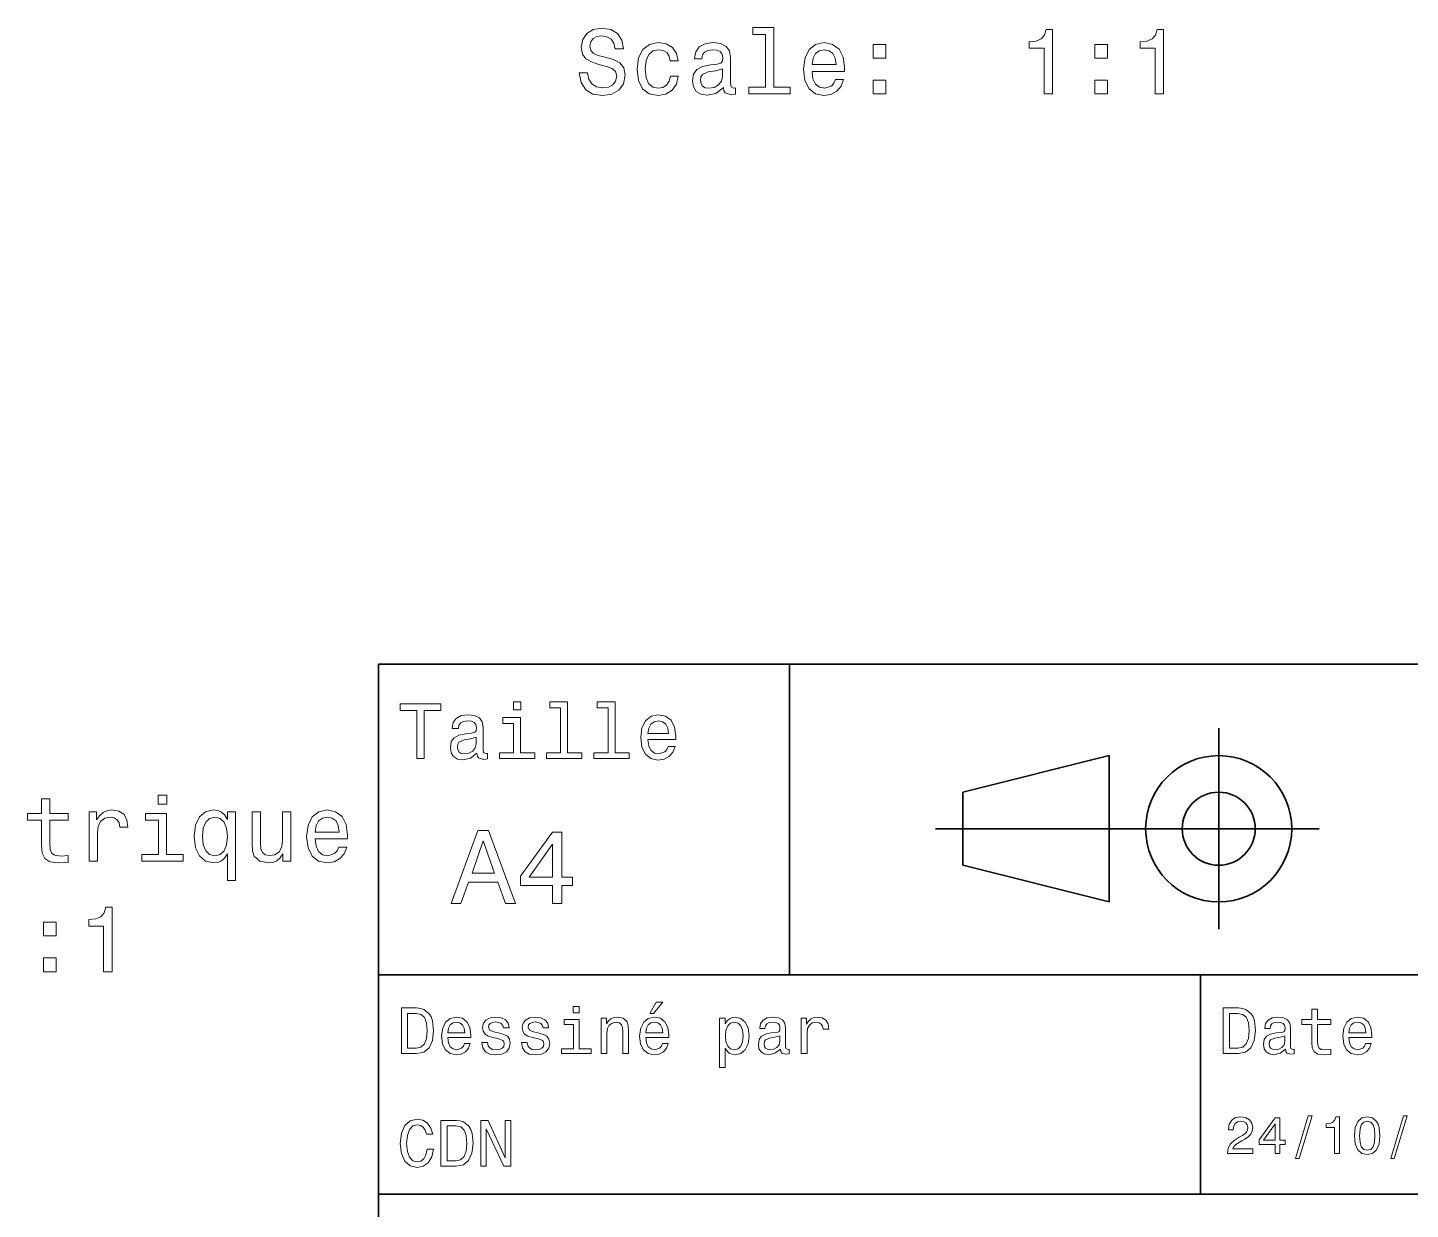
# Model space of a CAD drawing. Extents: x 0 to 297, y 0 to 210.
# Drawn here: x 77.8 to 153.5, y 40.2 to 104.8 of the extents above; entities that cross this region are included whole.
import ezdxf

# ---------------------------------------------------------------- set-up
doc = ezdxf.new("R2010")
doc.units = 0

msp = doc.modelspace()

# ---------------------------------------------------------------- linework, layer by layer
at = {"color": 7, "lineweight": 35}
for p, q in [((97, 10), (97, 70)), ((97, 70), (287, 70)), ((127.5, 61), (148.5, 61)), ((97, 53), (162, 53)), ((97, 41), (162, 41))]:
    msp.add_line(p, q, dxfattribs=at)
at = {"color": 7, "lineweight": 35, "ltscale": 0.425}
msp.add_line((119.5, 53), (119.5, 70), dxfattribs=at)
at = {"color": 7, "lineweight": 35, "ltscale": 0.275}
msp.add_line((143, 55.5), (143, 66.5), dxfattribs=at)
at = {"color": 7, "lineweight": 35, "ltscale": 0.206155}
for p, q in [((129, 63), (137, 65)), ((137, 57), (129, 59))]:
    msp.add_line(p, q, dxfattribs=at)
at = {"color": 7, "lineweight": 35, "ltscale": 0.2}
msp.add_line((137, 65), (137, 57), dxfattribs=at)
at = {"color": 7, "lineweight": 35, "ltscale": 0.1}
msp.add_line((129, 59), (129, 63), dxfattribs=at)
at = {"color": 7, "lineweight": 35, "ltscale": 0.3}
msp.add_line((142, 41), (142, 53), dxfattribs=at)
at = {"color": 7, "lineweight": 13}
for points in [[(108.449043, 102.376671), (107.990105, 102.376671), (108.090973, 101.842087), (108.343132, 101.448715), (108.731461, 101.211685), (109.255959, 101.125954), (109.775414, 101.206642), (110.163742, 101.428543), (110.410858, 101.776527), (110.501633, 102.235458), (110.425987, 102.649002), (110.214172, 102.916298), (109.871231, 103.092812), (109.4123, 103.22393), (109.018929, 103.319756), (108.761719, 103.430702), (108.615471, 103.592087), (108.570076, 103.844254), (108.615471, 104.071198), (108.74659, 104.242668), (108.948318, 104.358658), (109.2257, 104.399002), (109.508118, 104.348572), (109.730019, 104.212402), (109.876274, 103.985458), (109.946877, 103.677826), (110.405815, 103.677826), (110.405815, 103.687912), (110.325119, 104.161972), (110.088089, 104.514999), (109.71489, 104.7369), (109.210571, 104.812546), (108.756676, 104.7369), (108.403648, 104.525085), (108.176704, 104.197273), (108.096016, 103.773643), (108.161575, 103.395401), (108.353218, 103.138199), (108.655815, 102.966728), (109.069359, 102.835602), (109.477859, 102.719612), (109.7855, 102.608658), (109.972099, 102.447273), (110.037659, 102.185028), (109.977142, 101.91774), (109.820801, 101.716011), (109.583771, 101.589928), (109.276131, 101.549583), (108.933189, 101.605057), (108.670944, 101.766441), (108.504517, 102.028687)], [(118.192558, 104.469612), (118.192558, 101.594971), (117.279732, 101.594971), (117.279732, 101.221771), (119.544144, 101.221771), (119.544144, 101.594971), (118.63636, 101.594971), (118.63636, 104.842812), (117.49659, 104.842812), (117.49659, 104.469612)], [(133.443283, 101.221771), (133.902206, 101.221771), (133.902206, 104.746986), (133.559265, 104.746986), (133.468491, 104.439354), (133.286942, 104.232574), (133.009552, 104.111542), (132.626282, 104.071198), (132.626282, 103.713127), (133.443283, 103.713127)], [(139.51532, 101.221771), (139.974258, 101.221771), (139.974258, 104.746986), (139.631317, 104.746986), (139.540543, 104.439354), (139.358978, 104.232574), (139.081604, 104.111542), (138.698318, 104.071198), (138.698318, 103.713127), (139.51532, 103.713127)], [(112.96273, 103.032288), (113.401489, 103.032288), (113.310715, 103.435745), (113.093857, 103.753471), (112.755959, 103.950157), (112.3172, 104.025803), (111.833046, 103.924942), (111.46489, 103.642517), (111.232903, 103.183586), (111.152214, 102.568314), (111.227859, 101.958084), (111.454803, 101.504189), (111.812874, 101.221771), (112.302071, 101.125954), (112.735786, 101.201599), (113.073685, 101.413414), (113.305672, 101.746269), (113.406532, 102.190071), (112.982903, 102.190071), (112.907257, 101.907654), (112.766045, 101.695831), (112.564316, 101.564713), (112.3172, 101.524368), (112.00956, 101.589928), (111.787659, 101.791656), (111.651489, 102.119469), (111.606102, 102.583443), (111.651489, 103.037331), (111.792702, 103.365143), (112.019646, 103.566872), (112.3172, 103.637474), (112.579445, 103.592087), (112.776131, 103.476097), (112.907257, 103.284454)], [(115.882759, 101.574799), (115.882759, 101.559669), (115.907974, 101.388199), (115.983627, 101.267159), (116.301346, 101.171341), (116.548462, 101.211685), (116.548462, 101.554626), (116.442558, 101.539497), (116.301346, 101.605057), (116.276131, 101.806786), (116.276131, 103.208801), (116.215614, 103.566872), (116.039101, 103.819031), (115.731461, 103.970329), (115.297745, 104.025803), (114.874115, 103.965286), (114.561432, 103.793816), (114.364746, 103.526527), (114.299187, 103.1735), (114.299187, 103.143242), (114.697601, 103.143242), (114.732903, 103.355057), (114.843857, 103.506355), (115.025414, 103.59713), (115.282616, 103.632431), (115.529732, 103.607216), (115.706245, 103.53157), (115.812157, 103.400444), (115.847458, 103.218887), (115.827286, 103.007072), (115.74659, 102.901169), (115.544861, 102.850731), (115.166618, 102.810387), (114.732903, 102.719612), (114.425262, 102.558228), (114.243713, 102.306068), (114.188232, 101.932869), (114.238663, 101.600014), (114.395004, 101.352898), (114.647171, 101.196556), (114.995148, 101.141083), (115.464172, 101.246986)], [(120.734344, 102.447273), (122.50956, 102.447273), (122.514603, 102.654045), (122.433914, 103.234016), (122.212006, 103.66774), (121.858986, 103.929985), (121.389961, 104.025803), (120.93103, 103.924942), (120.578003, 103.642517), (120.351059, 103.183586), (120.27037, 102.5784), (120.346016, 101.958084), (120.57296, 101.504189), (120.920944, 101.221771), (121.374832, 101.125954), (121.768204, 101.191513), (122.090973, 101.362984), (122.328003, 101.635315), (122.464172, 101.998428), (122.025414, 101.998428), (121.934631, 101.7967), (121.803505, 101.645401), (121.430313, 101.524368), (121.142845, 101.579842), (120.925987, 101.756355), (120.784775, 102.043816), (120.734344, 102.432144)], [(124.078003, 103.178543), (124.773972, 103.178543), (124.773972, 103.929985), (124.078003, 103.929985)], [(136.222092, 103.178543), (136.91806, 103.178543), (136.91806, 103.929985), (136.222092, 103.929985)], [(120.734344, 102.820473), (120.789818, 103.168457), (120.925987, 103.425659), (121.132759, 103.582001), (121.40509, 103.637474), (121.672386, 103.582001), (121.879158, 103.425659), (122.005234, 103.168457), (122.050629, 102.820473)], [(115.832329, 102.169899), (115.771805, 101.907654), (115.610428, 101.705917), (115.368347, 101.574799), (115.070801, 101.529411), (114.879158, 101.554626), (114.742989, 101.635315), (114.657257, 101.776527), (114.632034, 101.973213), (114.652214, 102.149727), (114.732903, 102.275803), (115.055672, 102.417015), (115.464172, 102.477531), (115.832329, 102.598572)], [(124.078003, 101.221771), (124.773972, 101.221771), (124.773972, 101.973213), (124.078003, 101.973213)], [(136.222092, 101.221771), (136.91806, 101.221771), (136.91806, 101.973213), (136.222092, 101.973213)], [(99.102303, 64.837173), (99.5, 64.837173), (99.5, 67.47406), (100.407784, 67.47406), (100.407784, 67.837173), (98.190201, 67.837173), (98.190201, 67.47406), (99.102303, 67.47406)], [(104.786743, 67.940918), (104.384727, 67.940918), (104.384727, 67.508644), (104.786743, 67.508644)], [(106.969742, 67.621033), (106.969742, 65.157059), (106.187317, 65.157059), (106.187317, 64.837173), (108.128242, 64.837173), (108.128242, 65.157059), (107.350143, 65.157059), (107.350143, 67.940918), (106.373199, 67.940918), (106.373199, 67.621033)], [(109.572044, 67.621033), (109.572044, 65.157059), (108.789627, 65.157059), (108.789627, 64.837173), (110.730545, 64.837173), (110.730545, 65.157059), (109.952454, 65.157059), (109.952454, 67.940918), (108.975502, 67.940918), (108.975502, 67.621033)], [(102.387611, 65.139771), (102.387611, 65.126801), (102.409225, 64.979828), (102.47406, 64.876076), (102.746399, 64.793945), (102.958214, 64.828529), (102.958214, 65.122475), (102.867432, 65.109505), (102.746399, 65.165703), (102.724785, 65.338615), (102.724785, 66.540344), (102.672913, 66.84726), (102.521614, 67.0634), (102.257927, 67.193085), (101.886169, 67.240631), (101.523056, 67.188759), (101.255043, 67.041786), (101.086456, 66.812675), (101.030258, 66.510086), (101.030258, 66.484146), (101.371758, 66.484146), (101.402016, 66.665703), (101.497116, 66.795387), (101.65274, 66.873199), (101.873199, 66.903458), (102.085014, 66.881844), (102.236313, 66.817001), (102.327087, 66.704605), (102.357346, 66.548988), (102.340057, 66.367432), (102.270897, 66.276657), (102.097984, 66.233429), (101.773773, 66.198845), (101.402016, 66.121033), (101.138329, 65.982704), (100.982712, 65.766571), (100.935158, 65.446686), (100.978386, 65.161385), (101.112389, 64.949562), (101.328529, 64.815559), (101.626801, 64.768013), (102.028816, 64.858788)], [(104.773773, 65.157059), (104.773773, 67.080688), (103.796829, 67.080688), (103.796829, 66.756485), (104.393372, 66.756485), (104.393372, 65.157059), (103.615273, 65.157059), (103.615273, 64.837173), (105.560516, 64.837173), (105.560516, 65.157059)], [(111.750717, 65.887604), (113.272339, 65.887604), (113.276657, 66.064842), (113.207497, 66.561958), (113.017288, 66.933716), (112.714699, 67.158501), (112.312683, 67.240631), (111.919312, 67.154175), (111.616714, 66.912102), (111.422188, 66.51873), (111.353027, 66), (111.41787, 65.4683), (111.612396, 65.079247), (111.91066, 64.837173), (112.299713, 64.755043), (112.636887, 64.811234), (112.913544, 64.958214), (113.116714, 65.191643), (113.233429, 65.502876), (112.857346, 65.502876), (112.779541, 65.329971), (112.667145, 65.200287), (112.34726, 65.096542), (112.100868, 65.144089), (111.914986, 65.295387), (111.793945, 65.541786), (111.750717, 65.874634)], [(111.750717, 66.207489), (111.798271, 66.50576), (111.914986, 66.726219), (112.092216, 66.860229), (112.325653, 66.907776), (112.554756, 66.860229), (112.731987, 66.726219), (112.840057, 66.50576), (112.878967, 66.207489)], [(102.344383, 65.649857), (102.292511, 65.425072), (102.154182, 65.252159), (101.946686, 65.139771), (101.691643, 65.100861), (101.527374, 65.122475), (101.41066, 65.191643), (101.337173, 65.312675), (101.315559, 65.481262), (101.332855, 65.632561), (101.402016, 65.740631), (101.678673, 65.861671), (102.028816, 65.913544), (102.344383, 66.017288)], [(85.402122, 62.843067), (84.933105, 62.843067), (84.933105, 62.338745), (85.402122, 62.338745)], [(78.553421, 61.461224), (78.553421, 60.104595), (78.583679, 59.665836), (78.724892, 59.363239), (79.007309, 59.186729), (79.48642, 59.126209), (80.01091, 59.151424), (80.01091, 59.53471), (79.627625, 59.504452), (79.279648, 59.544796), (79.093048, 59.670879), (79.012352, 59.882694), (78.997223, 60.180244), (78.997223, 61.461224), (80.01091, 61.461224), (80.01091, 61.839466), (78.997223, 61.839466), (78.997223, 62.631252), (78.553421, 62.631252), (78.553421, 61.839466), (77.78685, 61.839466), (77.78685, 61.461224)], [(81.160767, 59.222031), (81.604568, 59.222031), (81.604568, 60.770302), (81.649963, 61.143501), (81.786133, 61.410789), (82.008034, 61.572174), (82.30558, 61.627651), (82.527481, 61.592346), (82.693909, 61.491482), (82.794769, 61.320015), (82.830078, 61.088024), (83.278923, 61.088024), (83.218407, 61.496525), (83.051979, 61.789032), (82.774597, 61.965546), (82.396362, 62.026066), (82.139153, 61.985718), (81.917252, 61.884853), (81.720566, 61.713387), (81.564224, 61.481396), (81.564224, 61.930244), (81.160767, 61.930244)], [(85.386993, 59.59523), (85.386993, 61.839466), (84.247223, 61.839466), (84.247223, 61.461224), (84.943192, 61.461224), (84.943192, 59.59523), (84.035408, 59.59523), (84.035408, 59.222031), (86.304855, 59.222031), (86.304855, 59.59523)], [(88.730652, 61.511658), (88.57431, 61.738602), (88.397797, 61.899986), (88.191025, 61.990761), (87.953995, 62.026066), (87.525322, 61.925201), (87.192467, 61.64278), (86.975609, 61.188889), (86.899963, 60.578659), (86.975609, 59.963387), (87.192467, 59.509495), (87.525322, 59.222031), (87.953995, 59.126209), (88.191025, 59.156467), (88.392761, 59.242203), (88.569267, 59.398544), (88.730652, 59.635574), (88.730652, 58.173038), (89.174454, 58.173038), (89.174454, 61.930244), (88.730652, 61.930244)], [(87.353851, 60.578659), (87.399239, 61.027508), (87.540451, 61.355316), (87.752266, 61.557045), (88.029648, 61.627651), (88.322151, 61.557045), (88.544052, 61.360359), (88.675171, 61.032551), (88.725609, 60.578659), (88.675171, 60.119724), (88.544052, 59.791916), (88.322151, 59.590187), (88.029648, 59.524624), (87.752266, 59.590187), (87.540451, 59.791916), (87.399239, 60.124767)], [(92.190308, 61.930244), (91.746506, 61.930244), (91.746506, 60.366844), (91.696068, 60.003731), (91.54982, 59.741482), (91.322868, 59.580101), (91.025314, 59.529667), (90.788284, 59.570015), (90.636993, 59.691051), (90.551254, 59.897823), (90.531082, 60.190331), (90.531082, 61.930244), (90.08728, 61.930244), (90.08728, 60.149986), (90.102409, 59.791916), (90.198227, 59.494366), (90.490738, 59.222031), (90.959763, 59.126209), (91.211914, 59.16151), (91.42878, 59.252289), (91.615372, 59.40863), (91.766678, 59.635574), (91.766678, 59.222031), (92.190308, 59.222031)], [(93.526764, 60.447536), (95.301971, 60.447536), (95.307022, 60.654308), (95.226326, 61.23428), (95.004425, 61.667995), (94.651398, 61.930244), (94.182381, 62.026066), (93.72345, 61.925201), (93.370422, 61.64278), (93.143478, 61.183846), (93.062782, 60.578659), (93.138428, 59.958344), (93.365372, 59.504452), (93.713364, 59.222031), (94.167252, 59.126209), (94.560623, 59.191772), (94.883392, 59.363239), (95.120422, 59.635574), (95.256592, 59.998688), (94.817825, 59.998688), (94.727051, 59.796959), (94.595924, 59.64566), (94.222725, 59.524624), (93.935257, 59.580101), (93.718399, 59.756615), (93.577194, 60.044075), (93.526764, 60.432404)], [(93.526764, 60.820732), (93.58223, 61.168716), (93.718399, 61.425922), (93.925171, 61.58226), (94.19751, 61.637737), (94.464798, 61.58226), (94.67157, 61.425922), (94.797653, 61.168716), (94.84304, 60.820732)], [(100.982712, 56.9049), (101.51297, 56.9049), (101.933716, 58.080692), (103.530258, 58.080692), (103.951012, 56.9049), (104.492798, 56.9049), (103.028816, 60.910664), (102.440926, 60.910664)], [(106.521614, 56.9049), (107.040344, 56.9049), (107.040344, 57.896255), (107.610954, 57.896255), (107.610954, 58.357349), (107.040344, 58.357349), (107.040344, 60.818443), (106.515854, 60.818443), (104.763687, 58.403458), (104.763687, 57.896255), (106.521614, 57.896255)], [(102.118156, 58.570606), (102.734871, 60.334293), (103.351585, 58.570606)], [(105.247841, 58.357349), (106.521614, 60.149857), (106.521614, 58.357349)], [(81.94751, 53.175201), (82.406448, 53.175201), (82.406448, 56.700417), (82.063507, 56.700417), (81.972733, 56.39278), (81.791168, 56.186008), (81.513794, 56.064972), (81.130508, 56.024624), (81.130508, 55.666557), (81.94751, 55.666557)], [(78.654282, 55.131973), (79.35025, 55.131973), (79.35025, 55.883415), (78.654282, 55.883415)], [(78.654282, 53.175201), (79.35025, 53.175201), (79.35025, 53.926643), (78.654282, 53.926643)], [(111.84726, 50.88797), (112.059799, 50.88797), (112.560516, 51.500362), (112.207489, 51.500362)], [(99.080688, 51.190563), (98.248558, 51.190563), (98.248558, 48.690563), (99.080688, 48.690563), (99.473343, 48.769814), (99.765129, 49.011169), (99.945244, 49.40382), (100.010086, 49.940563), (99.952446, 50.488113), (99.880402, 50.70425), (99.779541, 50.877163), (99.487755, 51.111313), (99.296829, 51.168949)], [(99.055473, 50.891571), (99.329254, 50.837536), (99.516571, 50.671829), (99.628242, 50.376442), (99.664268, 49.940563), (99.624641, 49.519093), (99.51297, 49.223705), (99.322044, 49.047192), (99.055473, 48.989555), (98.583572, 48.989555), (98.583572, 50.891571)], [(107.992798, 51.27702), (107.657784, 51.27702), (107.657784, 50.916786), (107.992798, 50.916786)], [(144.080688, 51.190563), (143.248566, 51.190563), (143.248566, 48.690563), (144.080688, 48.690563), (144.473343, 48.769814), (144.765137, 49.011169), (144.945251, 49.40382), (145.010086, 49.940563), (144.952454, 50.488113), (144.880402, 50.70425), (144.779541, 50.877163), (144.487747, 51.111313), (144.296829, 51.168949)], [(144.055481, 50.891571), (144.329254, 50.837536), (144.516571, 50.671829), (144.628235, 50.376442), (144.664261, 49.940563), (144.624634, 49.519093), (144.51297, 49.223705), (144.322052, 49.047192), (144.055481, 48.989555), (143.583572, 48.989555), (143.583572, 50.891571)], [(148.100861, 50.289986), (148.100861, 49.320965), (148.122482, 49.007565), (148.223343, 48.791428), (148.425079, 48.665348), (148.767288, 48.62212), (149.141937, 48.640129), (149.141937, 48.913906), (148.868149, 48.892292), (148.619598, 48.921112), (148.486313, 49.011169), (148.42868, 49.162464), (148.417862, 49.375), (148.417862, 50.289986), (149.141937, 50.289986), (149.141937, 50.560158), (148.417862, 50.560158), (148.417862, 51.125721), (148.100861, 51.125721), (148.100861, 50.560158), (147.553314, 50.560158), (147.553314, 50.289986)], [(100.784584, 49.565922), (102.052597, 49.565922), (102.056198, 49.713619), (101.998558, 50.127884), (101.840057, 50.437683), (101.587898, 50.625), (101.252884, 50.693443), (100.925072, 50.621399), (100.672913, 50.41967), (100.510803, 50.091862), (100.453171, 49.659584), (100.507202, 49.216499), (100.669312, 48.892292), (100.91787, 48.690563), (101.242073, 48.62212), (101.523056, 48.668949), (101.753601, 48.791428), (101.922913, 48.98595), (102.020172, 49.245319), (101.706772, 49.245319), (101.64193, 49.101227), (101.548271, 48.993156), (101.2817, 48.9067), (101.07637, 48.946327), (100.921471, 49.072407), (100.820602, 49.27774), (100.784584, 49.555115)], [(100.784584, 49.832493), (100.824211, 50.081055), (100.921471, 50.264771), (101.069168, 50.376442), (101.263687, 50.416069), (101.454613, 50.376442), (101.602303, 50.264771), (101.69236, 50.081055), (101.724785, 49.832493)], [(103.623199, 49.818085), (103.317001, 49.890129), (103.090057, 49.972984), (103.014412, 50.142292), (103.036026, 50.261169), (103.111671, 50.347622), (103.234146, 50.401657), (103.41066, 50.423271), (103.579971, 50.401657), (103.713257, 50.336815), (103.799713, 50.239555), (103.835732, 50.109871), (104.145531, 50.109871), (104.145531, 50.117077), (104.091499, 50.351227), (103.943802, 50.534943), (103.713257, 50.650219), (103.41066, 50.693443), (103.104469, 50.650219), (102.881126, 50.531342), (102.740631, 50.354828), (102.697403, 50.131485), (102.729828, 49.915348), (102.830688, 49.76405), (102.996399, 49.655983), (103.237755, 49.580334), (103.590775, 49.493877), (103.806915, 49.40382), (103.864555, 49.331772), (103.886169, 49.223705), (103.853745, 49.09042), (103.767288, 48.989555), (103.626801, 48.924713), (103.439484, 48.903099), (103.241356, 48.924713), (103.09726, 49.000362), (103, 49.122841), (102.960373, 49.292149), (102.654175, 49.292149), (102.704613, 49.003963), (102.852303, 48.795029), (103.086456, 48.668949), (103.41066, 48.62212), (103.749283, 48.668949), (103.997841, 48.795029), (104.149139, 48.996758), (104.203171, 49.259727), (104.163544, 49.486671), (104.051872, 49.641571), (103.868156, 49.742435)], [(105.791786, 49.818085), (105.485588, 49.890129), (105.258644, 49.972984), (105.182999, 50.142292), (105.204613, 50.261169), (105.280258, 50.347622), (105.40274, 50.401657), (105.579254, 50.423271), (105.748558, 50.401657), (105.881844, 50.336815), (105.9683, 50.239555), (106.004326, 50.109871), (106.314117, 50.109871), (106.314117, 50.117077), (106.260086, 50.351227), (106.112396, 50.534943), (105.881844, 50.650219), (105.579254, 50.693443), (105.273056, 50.650219), (105.049713, 50.531342), (104.909225, 50.354828), (104.865997, 50.131485), (104.898415, 49.915348), (104.999283, 49.76405), (105.164986, 49.655983), (105.406342, 49.580334), (105.759369, 49.493877), (105.975502, 49.40382), (106.033142, 49.331772), (106.054756, 49.223705), (106.022339, 49.09042), (105.935883, 48.989555), (105.795387, 48.924713), (105.60807, 48.903099), (105.409943, 48.924713), (105.265854, 49.000362), (105.168587, 49.122841), (105.12896, 49.292149), (104.822769, 49.292149), (104.873199, 49.003963), (105.020897, 48.795029), (105.255043, 48.668949), (105.579254, 48.62212), (105.91787, 48.668949), (106.166428, 48.795029), (106.317726, 48.996758), (106.371758, 49.259727), (106.33213, 49.486671), (106.220459, 49.641571), (106.036743, 49.742435)], [(107.981987, 48.957134), (107.981987, 50.560158), (107.16787, 50.560158), (107.16787, 50.289986), (107.664986, 50.289986), (107.664986, 48.957134), (107.016571, 48.957134), (107.016571, 48.690563), (108.637611, 48.690563), (108.637611, 48.957134)], [(109.181557, 48.690563), (109.498558, 48.690563), (109.498558, 49.807278), (109.530983, 50.063042), (109.635445, 50.250362), (109.797546, 50.365635), (110.013687, 50.408863), (110.1866, 50.372841), (110.29467, 50.275578), (110.348701, 50.113472), (110.366714, 49.897335), (110.366714, 48.690563), (110.683716, 48.690563), (110.683716, 49.962177), (110.669312, 50.217941), (110.604469, 50.430477), (110.39193, 50.625), (110.060516, 50.693443), (109.876801, 50.668228), (109.721901, 50.599785), (109.588615, 50.484512), (109.484146, 50.329613), (109.484146, 50.625), (109.181557, 50.625)], [(111.627518, 49.565922), (112.895531, 49.565922), (112.899132, 49.713619), (112.841499, 50.127884), (112.682999, 50.437683), (112.430832, 50.625), (112.095825, 50.693443), (111.768013, 50.621399), (111.515854, 50.41967), (111.353745, 50.091862), (111.296112, 49.659584), (111.350143, 49.216499), (111.512245, 48.892292), (111.760803, 48.690563), (112.085014, 48.62212), (112.365997, 48.668949), (112.596542, 48.791428), (112.765854, 48.98595), (112.863113, 49.245319), (112.549713, 49.245319), (112.484871, 49.101227), (112.391212, 48.993156), (112.124641, 48.9067), (111.919312, 48.946327), (111.764412, 49.072407), (111.663544, 49.27774), (111.627518, 49.555115)], [(111.627518, 49.832493), (111.667145, 50.081055), (111.764412, 50.264771), (111.912102, 50.376442), (112.106628, 50.416069), (112.297546, 50.376442), (112.445244, 50.264771), (112.535301, 50.081055), (112.567726, 49.832493)], [(115.986313, 50.326012), (115.986313, 50.625), (115.669312, 50.625), (115.669312, 47.941284), (115.986313, 47.941284), (115.986313, 48.98595), (116.097984, 48.816643), (116.22406, 48.704971), (116.541069, 48.62212), (116.843658, 48.690563), (117.081413, 48.895893), (117.236313, 49.2201), (117.293945, 49.659584), (117.236313, 50.095463), (117.081413, 50.41967), (116.843658, 50.621399), (116.541069, 50.693443), (116.368156, 50.671829), (116.220459, 50.603386), (116.094383, 50.488113)], [(116.48703, 48.9067), (116.274498, 48.953533), (116.119598, 49.097622), (116.022339, 49.331772), (115.989914, 49.659584), (116.022339, 49.983791), (116.119598, 50.217941), (116.274498, 50.358429), (116.48703, 50.408863), (116.681557, 50.358429), (116.836456, 50.21434), (116.933716, 49.98019), (116.969742, 49.659584), (116.933716, 49.335377), (116.836456, 49.097622), (116.681557, 48.953533)], [(119.005043, 48.942726), (119.005043, 48.931919), (119.023056, 48.809441), (119.077087, 48.722984), (119.304031, 48.654541), (119.480545, 48.683357), (119.480545, 48.928314), (119.4049, 48.917507), (119.304031, 48.96434), (119.286026, 49.108429), (119.286026, 50.109871), (119.242798, 50.365635), (119.116714, 50.54575), (118.896973, 50.65382), (118.587173, 50.693443), (118.284584, 50.650219), (118.061241, 50.52774), (117.920746, 50.336815), (117.873917, 50.084656), (117.873917, 50.063042), (118.158501, 50.063042), (118.183716, 50.21434), (118.26297, 50.322407), (118.392654, 50.387249), (118.57637, 50.412464), (118.752884, 50.394455), (118.878967, 50.34042), (118.954613, 50.246758), (118.979828, 50.117077), (118.965416, 49.965778), (118.907784, 49.890129), (118.763687, 49.854107), (118.493515, 49.825291), (118.183716, 49.760448), (117.963974, 49.645176), (117.834297, 49.465057), (117.79467, 49.19849), (117.830688, 48.960735), (117.942368, 48.784222), (118.122482, 48.67255), (118.37104, 48.632927), (118.706055, 48.708576)], [(120.143372, 48.690563), (120.460373, 48.690563), (120.460373, 49.796471), (120.492798, 50.063042), (120.590057, 50.253963), (120.748558, 50.369236), (120.961098, 50.408863), (121.119598, 50.383648), (121.238472, 50.3116), (121.310516, 50.189121), (121.335739, 50.023415), (121.656342, 50.023415), (121.613113, 50.315205), (121.49424, 50.524136), (121.296112, 50.650219), (121.02594, 50.693443), (120.842224, 50.664627), (120.683716, 50.592579), (120.543228, 50.4701), (120.431557, 50.304398), (120.431557, 50.625), (120.143372, 50.625)], [(146.656342, 48.942726), (146.656342, 48.931919), (146.674347, 48.809441), (146.728394, 48.722984), (146.955338, 48.654541), (147.131851, 48.683357), (147.131851, 48.928314), (147.056198, 48.917507), (146.955338, 48.96434), (146.937317, 49.108429), (146.937317, 50.109871), (146.894089, 50.365635), (146.768005, 50.54575), (146.548264, 50.65382), (146.23848, 50.693443), (145.935883, 50.650219), (145.71254, 50.52774), (145.572052, 50.336815), (145.525223, 50.084656), (145.525223, 50.063042), (145.809799, 50.063042), (145.835022, 50.21434), (145.914261, 50.322407), (146.043945, 50.387249), (146.227661, 50.412464), (146.404175, 50.394455), (146.530258, 50.34042), (146.605911, 50.246758), (146.631119, 50.117077), (146.616714, 49.965778), (146.559082, 49.890129), (146.414978, 49.854107), (146.144806, 49.825291), (145.835022, 49.760448), (145.61528, 49.645176), (145.485596, 49.465057), (145.445969, 49.19849), (145.481995, 48.960735), (145.593658, 48.784222), (145.773773, 48.67255), (146.022339, 48.632927), (146.357346, 48.708576)], [(150.121765, 49.565922), (151.389771, 49.565922), (151.393372, 49.713619), (151.335739, 50.127884), (151.177231, 50.437683), (150.925079, 50.625), (150.590057, 50.693443), (150.262253, 50.621399), (150.010086, 50.41967), (149.847977, 50.091862), (149.790344, 49.659584), (149.844376, 49.216499), (150.006485, 48.892292), (150.255051, 48.690563), (150.579254, 48.62212), (150.860229, 48.668949), (151.090775, 48.791428), (151.260086, 48.98595), (151.357346, 49.245319), (151.043945, 49.245319), (150.979111, 49.101227), (150.885452, 48.993156), (150.618881, 48.9067), (150.413544, 48.946327), (150.258652, 49.072407), (150.157776, 49.27774), (150.121765, 49.555115)], [(150.121765, 49.832493), (150.161377, 50.081055), (150.258652, 50.264771), (150.406342, 50.376442), (150.600861, 50.416069), (150.791794, 50.376442), (150.939484, 50.264771), (151.029541, 50.081055), (151.061966, 49.832493)], [(118.969025, 49.367798), (118.925797, 49.180477), (118.810516, 49.036385), (118.637611, 48.942726), (118.425072, 48.910305), (118.288185, 48.928314), (118.190926, 48.98595), (118.129684, 49.086815), (118.111671, 49.227306), (118.126083, 49.353386), (118.183716, 49.443443), (118.414268, 49.544312), (118.706055, 49.587536), (118.969025, 49.673992)], [(146.620316, 49.367798), (146.577087, 49.180477), (146.461823, 49.036385), (146.28891, 48.942726), (146.07637, 48.910305), (145.939484, 48.928314), (145.842224, 48.98595), (145.780975, 49.086815), (145.76297, 49.227306), (145.777374, 49.353386), (145.835022, 49.443443), (146.065567, 49.544312), (146.357346, 49.587536), (146.620316, 49.673992)], [(99.66787, 43.460373), (99.595818, 43.15778), (99.476944, 42.941643), (99.311241, 42.808357), (99.116714, 42.765129), (98.882568, 42.829971), (98.698845, 43.024494), (98.57637, 43.341499), (98.536743, 43.780979), (98.57637, 44.216858), (98.695244, 44.537464), (98.87896, 44.731987), (99.116714, 44.80043), (99.289627, 44.764408), (99.437317, 44.663544), (99.552597, 44.501442), (99.631844, 44.278099), (99.97406, 44.278099), (99.865997, 44.620316), (99.678673, 44.879681), (99.422913, 45.041786), (99.116714, 45.099422), (98.734871, 45.009365), (98.443085, 44.757202), (98.25576, 44.342937), (98.190926, 43.780979), (98.25576, 43.219021), (98.443085, 42.804756), (98.734871, 42.548992), (99.116714, 42.462536), (99.451729, 42.530979), (99.721901, 42.721901), (99.912827, 43.035301), (100.013687, 43.460373)], [(101.249283, 45.030979), (100.417145, 45.030979), (100.417145, 42.530979), (101.249283, 42.530979), (101.64193, 42.610229), (101.933716, 42.851585), (102.113831, 43.244236), (102.178673, 43.780979), (102.12104, 44.328529), (102.048988, 44.544666), (101.948128, 44.717579), (101.656342, 44.951729), (101.465416, 45.009365)], [(101.22406, 44.731987), (101.497841, 44.677952), (101.685158, 44.512245), (101.796829, 44.216858), (101.832855, 43.780979), (101.793228, 43.359509), (101.681557, 43.064121), (101.490631, 42.887608), (101.22406, 42.829971), (100.752159, 42.829971), (100.752159, 44.731987)], [(102.600143, 42.530979), (102.899139, 42.530979), (102.899139, 44.580692), (103.857346, 42.530979), (104.242798, 42.530979), (104.242798, 45.030979), (103.940201, 45.030979), (103.940201, 42.981266), (102.992798, 45.030979), (102.600143, 45.030979)], [(143.489914, 43.224785), (144.864563, 43.224785), (144.864563, 43.472622), (143.778107, 43.472622), (143.838623, 43.60807), (143.942368, 43.720463), (144.262253, 43.925072), (144.432281, 44.011528), (144.622482, 44.135448), (144.757935, 44.279541), (144.835739, 44.44957), (144.864563, 44.642651), (144.815567, 44.884727), (144.680115, 45.074928), (144.472626, 45.195965), (144.20462, 45.239193), (143.927963, 45.190201), (143.71759, 45.054756), (143.582138, 44.838619), (143.536026, 44.553314), (143.536026, 44.51297), (143.798279, 44.51297), (143.798279, 44.536022), (143.824219, 44.731991), (143.902023, 44.876083), (144.02594, 44.9683), (144.190201, 45), (144.357361, 44.971184), (144.481277, 44.899136), (144.561966, 44.786743), (144.59079, 44.645535), (144.570602, 44.51297), (144.515854, 44.400578), (144.42363, 44.302593), (144.296829, 44.216141), (144.126801, 44.12392), (143.844391, 43.945248), (143.645538, 43.755043), (143.52739, 43.524498), (143.489914, 43.233429)], [(146.086456, 43.224785), (146.345825, 43.224785), (146.345825, 43.720463), (146.631134, 43.720463), (146.631134, 43.951008), (146.345825, 43.951008), (146.345825, 45.181557), (146.083572, 45.181557), (145.207504, 43.974064), (145.207504, 43.720463), (146.086456, 43.720463)], [(145.44957, 43.951008), (146.086456, 44.847263), (146.086456, 43.951008)], [(147.213257, 42.956772), (147.412109, 42.956772), (148.109512, 45.279541), (147.907791, 45.279541)], [(149.345825, 43.224785), (149.608078, 43.224785), (149.608078, 45.239193), (149.412109, 45.239193), (149.360229, 45.0634), (149.256485, 44.945248), (149.097992, 44.876083), (148.878967, 44.853027), (148.878967, 44.648415), (149.345825, 44.648415)], [(150.438049, 44.201729), (150.481277, 43.749279), (150.616714, 43.426514), (150.832855, 43.230549), (151.132568, 43.167149), (151.429398, 43.230549), (151.645538, 43.426514), (151.778107, 43.749279), (151.824219, 44.201729), (151.778107, 44.651299), (151.723343, 44.829971), (151.645538, 44.976948), (151.429398, 45.172913), (151.132568, 45.239193), (150.832855, 45.172913), (150.616714, 44.974064), (150.481277, 44.651299)], [(150.714706, 44.201729), (150.737762, 44.550434), (150.809799, 44.801155), (150.939484, 44.948128), (151.132568, 45), (151.322769, 44.948128), (151.452454, 44.801155), (151.524506, 44.550434), (151.547562, 44.201729), (151.524506, 43.850143), (151.452454, 43.599426), (151.322769, 43.45245), (151.132568, 43.403458), (150.939484, 43.45245), (150.809799, 43.599426), (150.737762, 43.850143)], [(152.417877, 42.956772), (152.616714, 42.956772), (153.314133, 45.279541), (153.112396, 45.279541)]]:
    msp.add_lwpolyline(points, close=True, dxfattribs=at)
at = {"color": 7, "lineweight": 35}
for radius in [4, 2]:
    msp.add_circle((143, 61), radius, dxfattribs=at)

doc.saveas('drawing.dxf')
